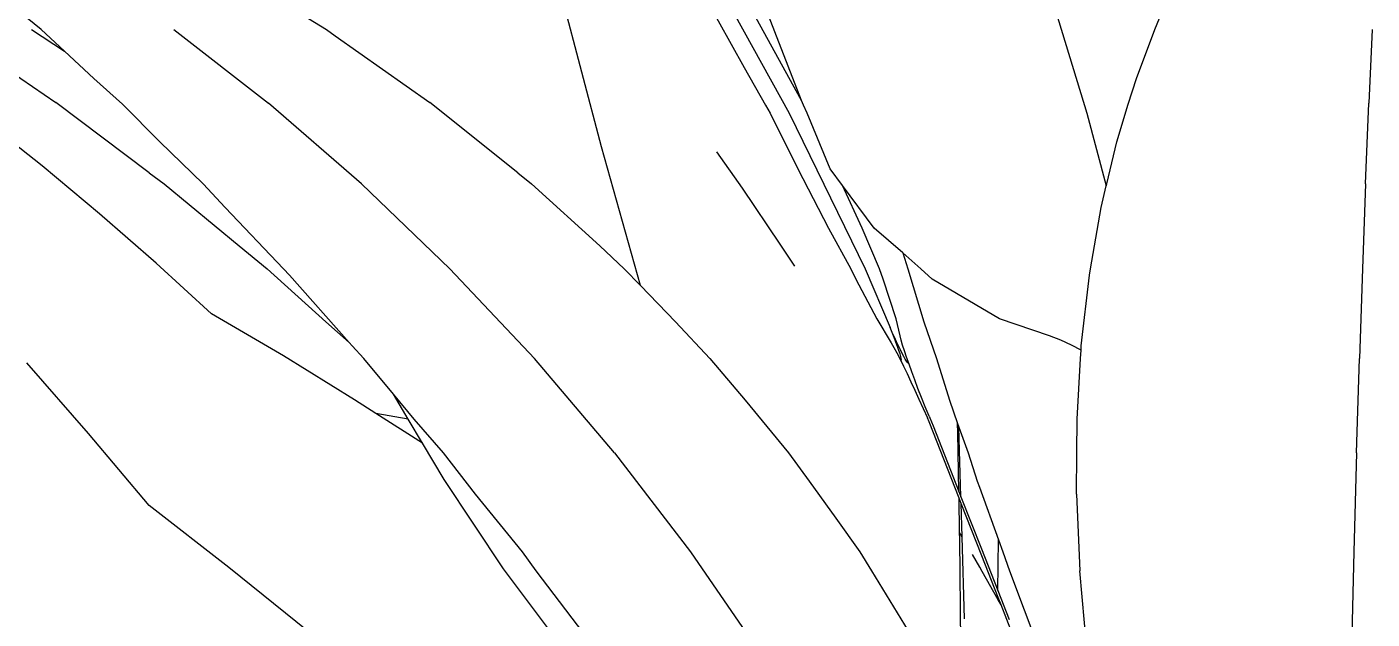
# Model space of a CAD drawing. Header units: metres. Extents: x 244.4 to 340.3, y -4.1 to 64.3.
# Drawn here: x 247.4268 to 247.6528, y 7.5309 to 7.6304 of the extents above; entities that cross this region are included whole.
import ezdxf

# ---------------------------------------------------------------- set-up
doc = ezdxf.new("R2010")
doc.units = ezdxf.units.M
doc.layers.add('Edges', color=7, linetype='Continuous')

# ---------------------------------------------------------------- blocks, each defined once
blk = doc.blocks.new('Novo+Sobrado2m fr')
for p, q in [((-8.05086, -1.57581), (-8.04084, -1.59369)), ((-8.04746, -1.57581), (-8.03329, -1.60138)), ((-7.9911, -1.57581), (-7.98331, -1.60138)), ((-8.12658, -1.5777), (-8.11104, -1.58734)), ((-8.06484, -1.60702), (-8.07222, -1.57891)), ((-8.03123, -1.59922), (-8.04149, -1.58052)), ((-8.03123, -1.59922), (-8.03847, -1.58052)), ((-8.15898, -1.58734), (-8.16134, -1.58541)), ((-7.97186, -1.58734), (-7.97108, -1.58541)), ((-8.17294, -1.58836), (-8.15653, -1.59959)), ((-8.16062, -1.58734), (-8.15507, -1.59097)), ((-8.15507, -1.59097), (-8.15898, -1.58734)), ((-8.13666, -1.58734), (-8.12076, -1.59972)), ((-8.11104, -1.58734), (-8.10956, -1.58836)), ((-8.10956, -1.58836), (-8.09365, -1.59959)), ((-7.97497, -1.59557), (-7.97186, -1.58734)), ((-7.93537, -1.58734), (-7.93593, -1.59972)), ((-8.1501, -1.59557), (-8.15507, -1.59097)), ((-8.04084, -1.59369), (-8.03728, -1.60004)), ((-8.14532, -1.59985), (-8.1501, -1.59557)), ((-7.97633, -1.59985), (-7.97497, -1.59557)), ((-8.14083, -1.61139), (-8.15653, -1.59959)), ((-8.13902, -1.60617), (-8.14532, -1.59985)), ((-8.10513, -1.61325), (-8.12076, -1.59972)), ((-8.07887, -1.61139), (-8.09365, -1.59959)), ((-8.03728, -1.60004), (-8.03652, -1.60138)), ((-8.03091, -1.60004), (-8.03123, -1.59922)), ((-8.0303, -1.60138), (-8.03091, -1.60004)), ((-7.97823, -1.60617), (-7.97633, -1.59985)), ((-7.93648, -1.61325), (-7.93593, -1.59972)), ((-8.03652, -1.60138), (-8.03187, -1.61071)), ((-8.03329, -1.60138), (-8.02054, -1.62752)), ((-8.02639, -1.61071), (-8.0303, -1.60138)), ((-7.98331, -1.60138), (-7.98003, -1.61359)), ((-8.15882, -1.61025), (-8.16867, -1.60245)), ((-8.13173, -1.61325), (-8.13902, -1.60617)), ((-7.97995, -1.61325), (-7.97823, -1.60617)), ((-8.05828, -1.63036), (-8.06484, -1.60702)), ((-8.04115, -1.61399), (-8.04543, -1.60787)), ((-8.14916, -1.61829), (-8.15882, -1.61025)), ((-8.03187, -1.61071), (-8.02669, -1.62068)), ((-8.02433, -1.61351), (-8.02639, -1.61071)), ((-8.14083, -1.61139), (-8.13833, -1.61325)), ((-8.13833, -1.61325), (-8.12571, -1.62368)), ((-8.12808, -1.6172), (-8.13173, -1.61325)), ((-8.10513, -1.61325), (-8.09029, -1.62751)), ((-8.07887, -1.61139), (-8.07661, -1.61325)), ((-8.07661, -1.61325), (-8.06513, -1.62368)), ((-8.02106, -1.62068), (-8.02433, -1.61351)), ((-8.01901, -1.62068), (-8.02433, -1.61351)), ((-7.98086, -1.6172), (-7.98003, -1.61359)), ((-7.98003, -1.61359), (-7.97995, -1.61325)), ((-7.93648, -1.61325), (-7.93701, -1.62751)), ((-8.03483, -1.62337), (-8.04115, -1.61399)), ((-8.11823, -1.62751), (-8.12808, -1.6172)), ((-7.98268, -1.62751), (-7.98086, -1.6172)), ((-8.13967, -1.62656), (-8.14916, -1.61829)), ((-8.02669, -1.62068), (-8.02294, -1.62752)), ((-8.01814, -1.62752), (-8.02106, -1.62068)), ((-8.01422, -1.62487), (-8.01901, -1.62068)), ((-8.12571, -1.62368), (-8.12101, -1.62751)), ((-8.06513, -1.62368), (-8.06103, -1.62751)), ((-8.0329, -1.62623), (-8.03483, -1.62337)), ((-8.01422, -1.62487), (-8.01334, -1.62751)), ((-8.01119, -1.62752), (-8.01422, -1.62487)), ((-8.13037, -1.63507), (-8.13967, -1.62656)), ((-8.03237, -1.62706), (-8.0329, -1.62623)), ((-8.12101, -1.62751), (-8.11114, -1.63643)), ((-8.11727, -1.62862), (-8.11823, -1.62751)), ((-8.1072, -1.63994), (-8.11727, -1.62862)), ((-8.09029, -1.62751), (-8.07611, -1.6426)), ((-8.06103, -1.62751), (-8.05828, -1.63036)), ((-8.02294, -1.62752), (-8.02209, -1.62927)), ((-8.02209, -1.62927), (-8.01859, -1.63595)), ((-8.02054, -1.62752), (-8.01636, -1.63738)), ((-8.0175, -1.62927), (-8.01814, -1.62752)), ((-8.01534, -1.63595), (-8.0175, -1.62927)), ((-8.01334, -1.62751), (-8.01069, -1.63643)), ((-8.00927, -1.62927), (-8.01119, -1.62752)), ((-7.99794, -1.63595), (-8.00927, -1.62927)), ((-7.98422, -1.6405), (-7.98286, -1.62862)), ((-7.98286, -1.62862), (-7.98268, -1.62751)), ((-7.93701, -1.62751), (-7.93751, -1.6426)), ((-8.05828, -1.63036), (-8.0524, -1.63643)), ((-8.11827, -1.64218), (-8.13037, -1.63507)), ((-8.01859, -1.63595), (-8.01614, -1.63997)), ((-8.01466, -1.6388), (-8.01534, -1.63595)), ((-7.98955, -1.6388), (-7.99794, -1.63595)), ((-8.11114, -1.63643), (-8.1072, -1.63994)), ((-8.0524, -1.63643), (-8.04661, -1.6426)), ((-8.016, -1.63824), (-8.01636, -1.63738)), ((-8.01599, -1.63821), (-8.01636, -1.63738)), ((-8.01567, -1.63908), (-8.016, -1.63824)), ((-8.01562, -1.63901), (-8.01599, -1.63821)), ((-8.01069, -1.63643), (-8.00857, -1.6426)), ((-8.1067, -1.6405), (-8.1072, -1.63994)), ((-8.10477, -1.6426), (-8.1067, -1.6405)), ((-8.01614, -1.63997), (-8.0157, -1.64075)), ((-8.01536, -1.63987), (-8.01567, -1.63908)), ((-8.01527, -1.63978), (-8.01562, -1.63901)), ((-8.01509, -1.64059), (-8.01536, -1.63987)), ((-8.01493, -1.64049), (-8.01527, -1.63978)), ((-8.01486, -1.64124), (-8.01509, -1.64059)), ((-8.0146, -1.64115), (-8.01493, -1.64049)), ((-8.01448, -1.6395), (-8.01466, -1.6388)), ((-8.01424, -1.64034), (-8.01448, -1.6395)), ((-8.01394, -1.64129), (-8.01424, -1.64034)), ((-7.98769, -1.6395), (-7.98955, -1.6388)), ((-7.98589, -1.64034), (-7.98769, -1.6395)), ((-7.98426, -1.64122), (-7.98589, -1.64034)), ((-7.98426, -1.64122), (-7.98422, -1.6405)), ((-8.10632, -1.64952), (-8.11827, -1.64218)), ((-8.09979, -1.64858), (-8.10477, -1.6426)), ((-8.06263, -1.65848), (-8.07611, -1.6426)), ((-8.04661, -1.6426), (-8.04067, -1.64961)), ((-8.0157, -1.64075), (-8.01521, -1.64167)), ((-8.01521, -1.64167), (-8.01467, -1.64272)), ((-8.01467, -1.6418), (-8.01486, -1.64124)), ((-8.01454, -1.64226), (-8.01467, -1.6418)), ((-8.01467, -1.64272), (-8.01409, -1.64388)), ((-8.01467, -1.64272), (-8.01454, -1.64288)), ((-8.01431, -1.64174), (-8.0146, -1.64115)), ((-8.01446, -1.6426), (-8.01454, -1.64226)), ((-8.01454, -1.64288), (-8.01446, -1.64291)), ((-8.01443, -1.64282), (-8.01446, -1.6426)), ((-8.01446, -1.64291), (-8.01443, -1.64282)), ((-8.01403, -1.64225), (-8.01431, -1.64174)), ((-8.01379, -1.64269), (-8.01403, -1.64225)), ((-8.01358, -1.64236), (-8.01394, -1.64129)), ((-8.01358, -1.64304), (-8.01379, -1.64269)), ((-8.01317, -1.64354), (-8.01358, -1.64236)), ((-8.00857, -1.6426), (-8.00639, -1.64961)), ((-7.98494, -1.65278), (-7.98435, -1.6426)), ((-7.98435, -1.6426), (-7.98426, -1.64122)), ((-7.93798, -1.65848), (-7.93751, -1.6426)), ((-8.151, -1.65518), (-8.16139, -1.64335)), ((-8.01409, -1.64388), (-8.01348, -1.64515)), ((-8.01341, -1.6433), (-8.01358, -1.64304)), ((-8.01348, -1.64515), (-8.01284, -1.64651)), ((-8.01327, -1.64347), (-8.01341, -1.6433)), ((-8.01317, -1.64354), (-8.01327, -1.64347)), ((-8.01271, -1.64482), (-8.01317, -1.64354)), ((-8.01221, -1.64618), (-8.01271, -1.64482)), ((-8.01284, -1.64651), (-8.01218, -1.64794)), ((-8.01166, -1.64762), (-8.01221, -1.64618)), ((-8.10272, -1.65182), (-8.10632, -1.64952)), ((-8.0973, -1.65279), (-8.09979, -1.64858)), ((-8.0963, -1.65278), (-8.09979, -1.64858)), ((-8.04067, -1.64961), (-8.0334, -1.65848)), ((-8.01218, -1.64794), (-8.0115, -1.64944)), ((-8.01107, -1.64913), (-8.01166, -1.64762)), ((-8.0115, -1.64944), (-8.01081, -1.65099)), ((-8.01045, -1.6507), (-8.01107, -1.64913)), ((-8.00639, -1.64961), (-8.00501, -1.65353)), ((-8.0973, -1.65279), (-8.10272, -1.65182)), ((-8.09491, -1.65683), (-8.10272, -1.65182)), ((-8.01081, -1.65099), (-8.01008, -1.65255)), ((-8.0098, -1.6523), (-8.01045, -1.6507)), ((-8.09491, -1.65683), (-8.0973, -1.65279)), ((-8.09139, -1.65848), (-8.0963, -1.65278)), ((-8.0098, -1.65325), (-8.01008, -1.65255)), ((-8.0098, -1.6523), (-8.00969, -1.65257)), ((-8.00477, -1.66605), (-8.0098, -1.65325)), ((-8.00969, -1.65257), (-8.00912, -1.65394)), ((-8.00912, -1.65394), (-8.00479, -1.66496)), ((-8.00497, -1.65503), (-8.00501, -1.65353)), ((-8.00501, -1.65353), (-8.00479, -1.65416)), ((-8.00479, -1.65416), (-8.00325, -1.65848)), ((-8.00444, -1.66584), (-8.00479, -1.65416)), ((-7.98498, -1.65848), (-7.98494, -1.65278)), ((-8.14083, -1.66733), (-8.151, -1.65518)), ((-8.00479, -1.66496), (-8.00497, -1.65503)), ((-8.09129, -1.66295), (-8.09491, -1.65683)), ((-8.086, -1.66539), (-8.09139, -1.65848)), ((-8.06263, -1.65848), (-8.04989, -1.67511)), ((-8.0334, -1.65848), (-8.02992, -1.66321)), ((-8.00325, -1.65848), (-8.00173, -1.66321)), ((-7.98502, -1.66539), (-7.98498, -1.65848)), ((-7.93798, -1.65848), (-7.93843, -1.67511)), ((-8.08129, -1.67795), (-8.09129, -1.66295)), ((-8.02992, -1.66321), (-8.02549, -1.66943)), ((-8.00173, -1.66321), (-8.00135, -1.66424)), ((-8.07813, -1.67511), (-8.086, -1.66539)), ((-8.00479, -1.66496), (-8.00444, -1.66584)), ((-8.00135, -1.66424), (-7.99813, -1.67307)), ((-7.98502, -1.66539), (-7.98447, -1.67831)), ((-8.12742, -1.67773), (-8.14083, -1.66733)), ((-8.00467, -1.67183), (-8.00477, -1.66605)), ((-8.00441, -1.66696), (-8.00477, -1.66605)), ((-8.00444, -1.66584), (-8.001, -1.6746)), ((-8.00425, -1.67255), (-8.00441, -1.66696)), ((-8.00096, -1.67574), (-8.00441, -1.66696)), ((-8.02549, -1.66943), (-8.02145, -1.67511)), ((-8.00425, -1.67255), (-8.00467, -1.67183)), ((-8.00465, -1.67289), (-8.00467, -1.67183)), ((-8.00446, -1.69049), (-8.00465, -1.67289)), ((-8.00384, -1.68636), (-8.00425, -1.67255)), ((-8.001, -1.6746), (-7.99824, -1.68161)), ((-7.99824, -1.68161), (-7.99813, -1.67307)), ((-7.99813, -1.67307), (-7.99738, -1.67511)), ((-8.07579, -1.67831), (-8.07813, -1.67511)), ((-8.04989, -1.67511), (-8.0379, -1.69246)), ((-8.02145, -1.67511), (-8.01945, -1.67831)), ((-8.00126, -1.67768), (-8.00252, -1.67553)), ((-7.99819, -1.68278), (-8.00096, -1.67574)), ((-7.99738, -1.67511), (-7.99626, -1.67831)), ((-7.93843, -1.67511), (-7.93886, -1.69246)), ((-8.11418, -1.68844), (-8.12742, -1.67773)), ((-8.07077, -1.69193), (-8.08129, -1.67795)), ((-8.06572, -1.69155), (-8.07579, -1.67831)), ((-8.01945, -1.67831), (-8.01136, -1.69155)), ((-8.00087, -1.67838), (-8.00126, -1.67768)), ((-7.99817, -1.68318), (-8.00087, -1.67838)), ((-7.99626, -1.67831), (-7.99128, -1.69155)), ((-7.98328, -1.69155), (-7.98447, -1.67831)), ((-7.99824, -1.68161), (-7.99634, -1.68644)), ((-7.99817, -1.68318), (-7.99819, -1.68278)), ((-7.99771, -1.68401), (-7.99819, -1.68278)), ((-7.99771, -1.68401), (-7.99817, -1.68318)), ((-7.98838, -1.70773), (-7.99771, -1.68401))]:
    blk.add_line(p, q)

msp = doc.modelspace()

# ---------------------------------------------------------------- block references
at = {"layer": 'Edges'}
msp.add_blockref('Novo+Sobrado2m fr', (255.5882, 9.21727), dxfattribs=at)

doc.saveas('drawing.dxf')
